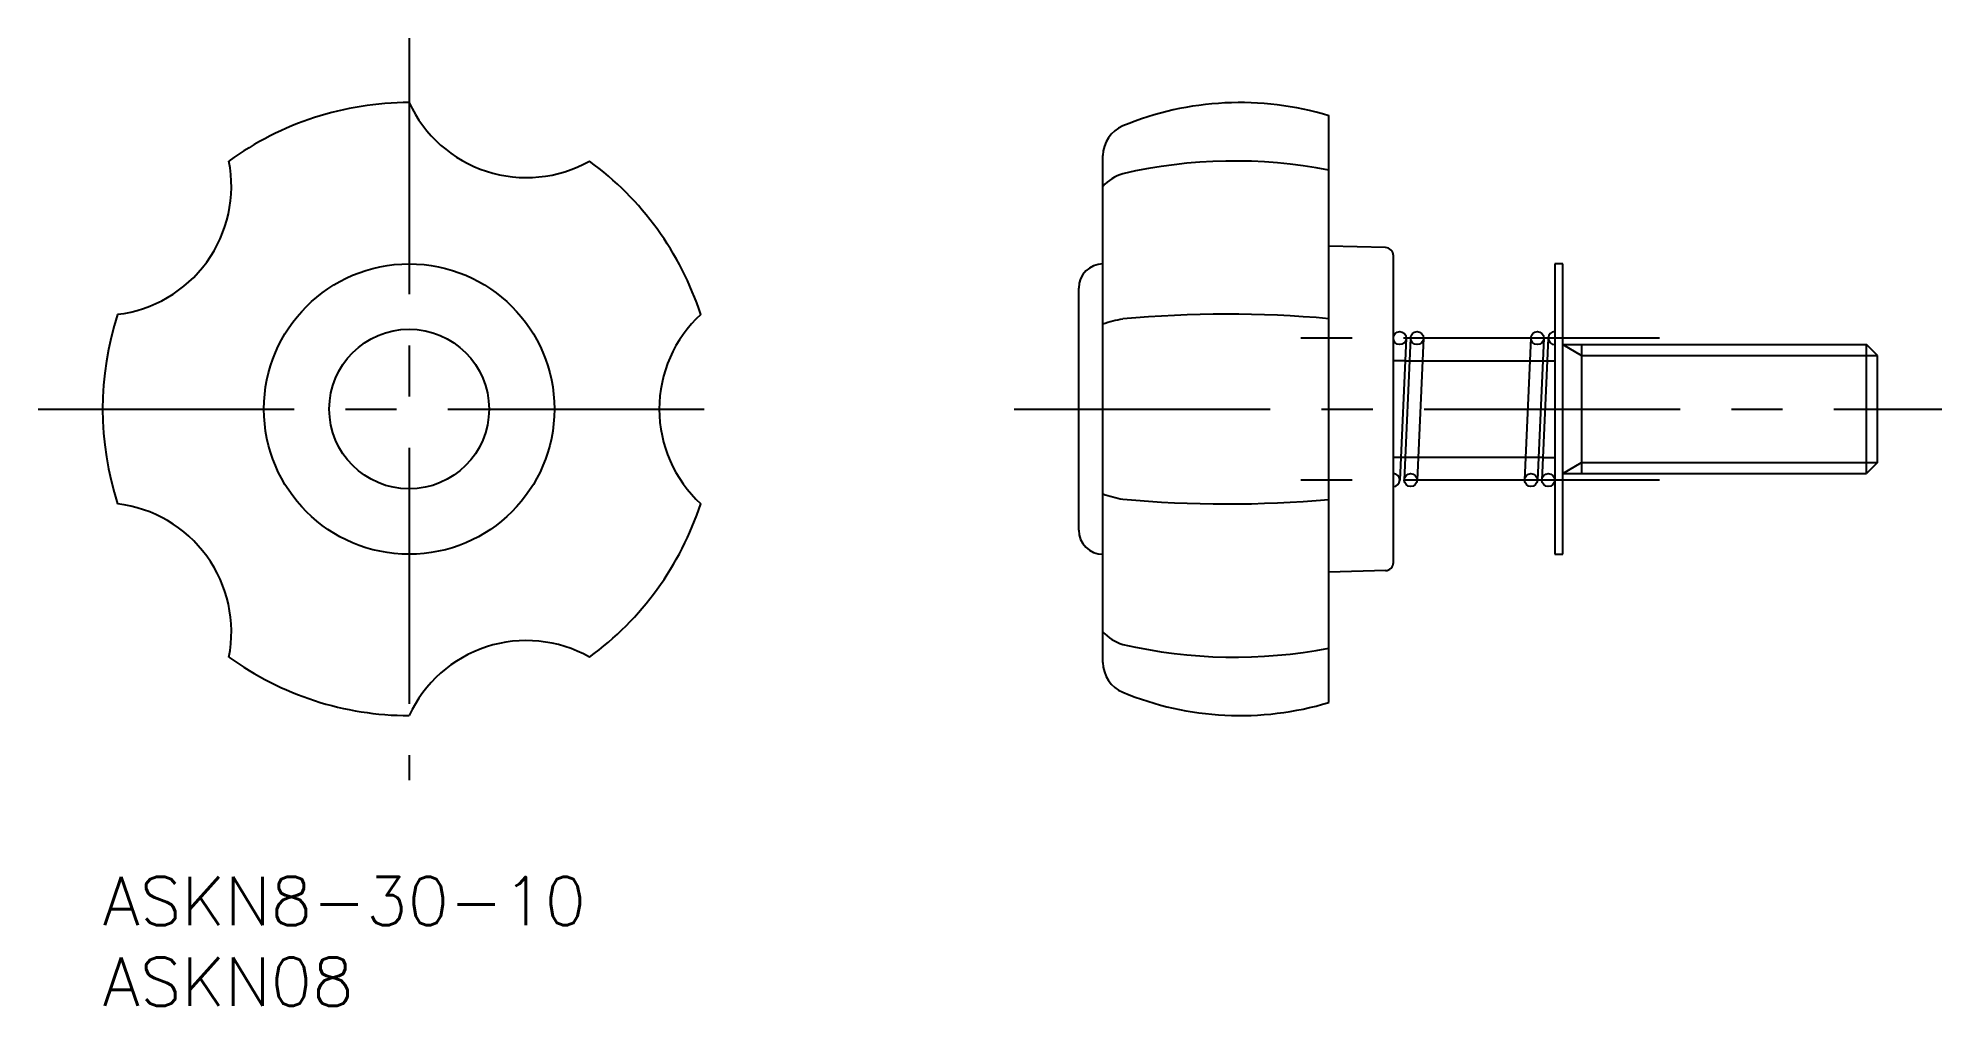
# Model space of a CAD drawing. Extents: x -4 to 114, y -8 to 52.
import ezdxf

# ---------------------------------------------------------------- set-up
doc = ezdxf.new("R2010")
doc.units = 0
doc.header["$LTSCALE"] = 0.5
doc.linetypes.add('CENTER', pattern=[50.8, 31.75, -6.35, 6.35, -6.35])
doc.linetypes.add('DASHED', pattern=[19.05, 12.7, -6.35])
for name, color, linetype in [('MSM_CENTER', 1, 'CENTER'), ('MSM_CONTINUOUS', 7, 'CONTINUOUS'), ('MSM_DASHED', 4, 'DASHED'), ('MSM_NARROW', 5, 'CONTINUOUS'), ('MSM_PART_NUMBER', 7, 'CONTINUOUS')]:
    doc.layers.add(name, color=color, linetype=linetype)
doc.styles.get("Standard").update_dxf_attribs({"font": 'txt.shx', "height": 2, "bigfont": 'bigfont.shx'})

# ---------------------------------------------------------------- blocks, each defined once
blk = doc.blocks.new('*U15')
at = {"layer": 'MSM_PART_NUMBER'}
blk.add_text('ASKN8-30-10', height=3, dxfattribs=at).set_placement((0, -3))
blk = doc.blocks.new('*U16')
at = {"layer": 'MSM_PART_NUMBER'}
blk.add_text('ASKN08', height=3, dxfattribs=at).set_placement((0, -8))

msp = doc.modelspace()

# ---------------------------------------------------------------- linework, layer by layer
at = {"layer": 'MSM_CENTER'}
for p, q in [((19, 52), (19, 6)), ((96.5, 33.4), (74, 33.4)), ((-4, 29), (38.5, 29)), ((56.5, 29), (114, 29)), ((96.5, 24.6), (74, 24.6))]:
    msp.add_line(p, q, dxfattribs=at)
at = {"layer": 'MSM_CONTINUOUS'}
for p, q in [((76, 10.81), (76, 47.19)), ((62, 13.29), (62, 44.71)), ((79.51, 39.01), (76, 39.1)), ((80, 19.49), (80, 38.51)), ((90, 38), (90, 20)), ((90.5, 38), (90, 38)), ((90.5, 20), (90.5, 38)), ((60.5, 21.5), (60.5, 36.5)), ((80.8, 33.4), (80.4, 24.6)), ((81.07, 33.4), (80.67, 24.6)), ((81.87, 33.4), (81.47, 24.6)), ((88.53, 33.4), (88.13, 24.6)), ((89.33, 33.4), (88.93, 24.6)), ((89.6, 33.4), (89.2, 24.6)), ((80.74, 32), (81, 32)), ((81.8, 32), (88.47, 32)), ((89.27, 32), (89.54, 32)), ((90.5, 33), (109.32, 33)), ((91.67, 33), (91.67, 25)), ((109.32, 25), (109.32, 33)), ((110, 32.32), (109.32, 33)), ((110, 25.68), (110, 32.32)), ((80.73, 26), (80.46, 26)), ((88.2, 26), (81.53, 26)), ((89.26, 26), (89, 26)), ((90.5, 25), (109.32, 25)), ((110, 25.68), (109.32, 25)), ((79.54, 18.99), (76, 18.9)), ((90, 20), (90.5, 20))]:
    msp.add_line(p, q, dxfattribs=at)
for centre, radius in [((19, 29), 9), ((19, 29), 4.95), ((80.4, 33.4), 0.4), ((81.47, 33.4), 0.4), ((88.93, 33.4), 0.4), ((81.07, 24.6), 0.4), ((88.53, 24.6), 0.4), ((89.6, 24.6), 0.4)]:
    msp.add_circle(centre, radius, dxfattribs=at)
for centre, radius, start, end in [((19, 29), 19, 90, 126), ((26.26, 51.34), 7.99, 204.7188, 299.2812), ((70.5, 29), 19, 73.1736, 112.4795), ((64, 44.71), 2, 112.4795, 180), ((-0.01, 42.81), 7.99, 276.7188, 11.2812), ((19, 29), 19, 18, 54), ((70.15, 13.62), 30.76, 79.0334, 102.9903), ((63.96, 41.08), 2.61, 106.1429, 138.7677), ((79.5, 38.51), 0.5, 0, 88.5), ((62, 36.5), 1.5, 90, 180), ((19, 29), 19, 162, 198), ((42.49, 29), 7.99, 132.7188, 227.2812), ((64.48, 27.35), 7.34, 99.7953, 109.7814), ((69.7, -36.59), 71.47, 84.9402, 95.1869), ((90, 33.4), 0.4, 90, 270), ((80, 24.6), 0.4, 270, 90), ((64.48, 30.65), 7.34, 250.2186, 260.2047), ((-0.01, 15.19), 7.99, 348.7188, 83.2812), ((19, 29), 19, 306, 342), ((69.7, 94.59), 71.47, 264.8131, 275.0598), ((62, 21.5), 1.5, 180, 270), ((79.5, 19.49), 0.5, 271.5, 0), ((26.26, 6.66), 7.99, 60.7188, 155.2812), ((63.96, 16.92), 2.61, 221.2323, 253.8571), ((70.15, 44.38), 30.76, 257.0097, 280.9666), ((19, 29), 19, 234, 270), ((64, 13.29), 2, 180, 247.5205), ((70.5, 29), 19, 247.5205, 286.8264)]:
    msp.add_arc(centre, radius, start, end, dxfattribs=at)
at = {"layer": 'MSM_DASHED'}
for p, q in [((80.74, 32), (80, 32)), ((81, 32), (81.8, 32)), ((88.47, 32), (89.27, 32)), ((89.54, 32), (90, 32)), ((80.46, 26), (80, 26)), ((81.53, 26), (80.73, 26)), ((89, 26), (88.2, 26)), ((89.26, 26), (90, 26))]:
    msp.add_line(p, q, dxfattribs=at)
at = {"layer": 'MSM_NARROW'}
for p, q in [((90.5, 33), (91.67, 32.32)), ((91.67, 32.32), (110, 32.32)), ((90.5, 25), (91.67, 25.68)), ((91.67, 25.68), (110, 25.68))]:
    msp.add_line(p, q, dxfattribs=at)

# ---------------------------------------------------------------- block references
at = {"layer": 'MSM_CONTINUOUS'}
for name in ['*U15', '*U16']:
    msp.add_blockref(name, (0, 0), dxfattribs=at)

doc.saveas('drawing.dxf')
